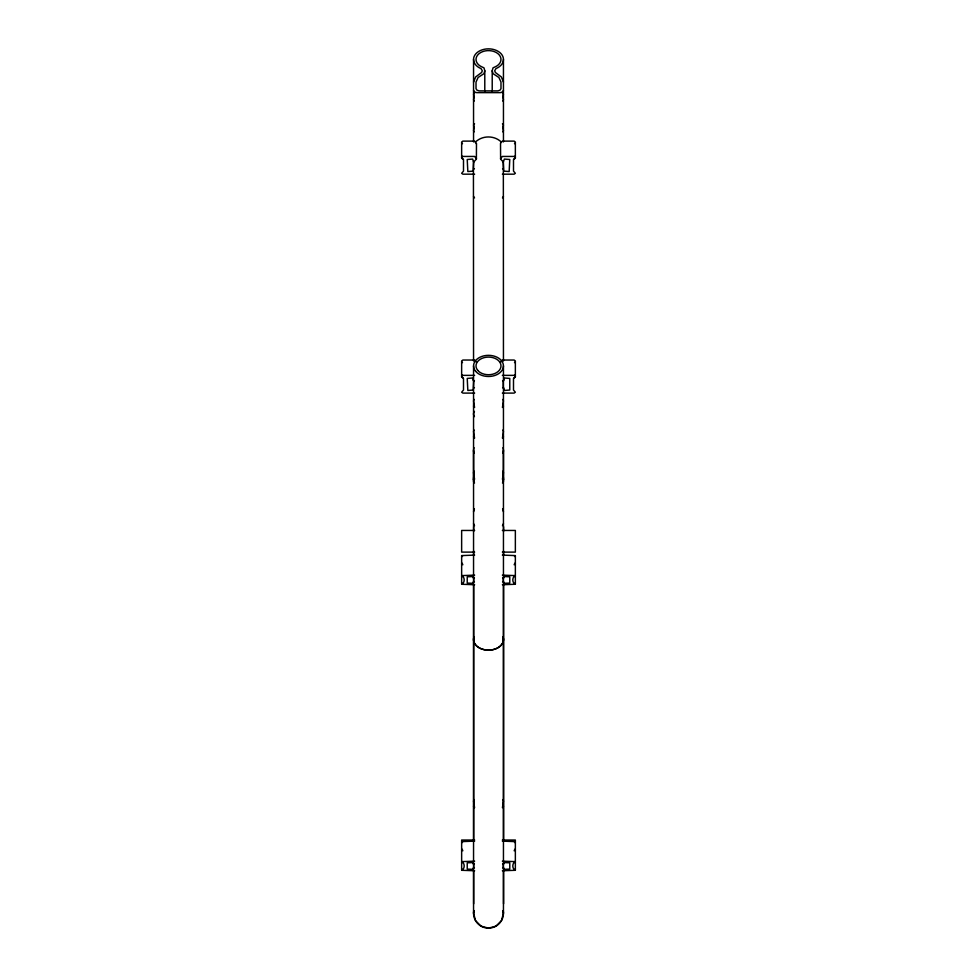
<?xml version="1.0" encoding="UTF-8"?>
<svg xmlns="http://www.w3.org/2000/svg" width="977" height="977" viewBox="0 0 977 977"><rect width="100%" height="100%" fill="white"/><g stroke="black" fill="none" stroke-linecap="round" stroke-linejoin="round"><path stroke-width="1.47" d="M474.236 482.357L473.552 479.768L473.552 450.446M502.764 482.357L503.448 479.768L503.448 450.446M474.272 96.906L473.552 99.703L474.224 101.071M474.297 127.547L473.552 130.442L474.236 131.846M473.552 479.768L474.211 477.277M503.448 365.911L503.448 913.19L501.445 920.676L495.974 926.147L488.5 928.15L481.026 926.147L475.555 920.676L473.552 913.19L474.236 910.613M476.385 143.79L474.627 141.115L462.89 141.115L461.645 141.995L461.645 158.201L463.501 159.507L463.501 171.109L461.645 173.308L462.89 174.175L474.627 174.175M476.483 143.411L476.385 159.117L473.723 162.023L472.612 159.068L467.226 159.507L467.836 171.549L473.222 171.109L473.723 161.632M484.787 70.747L483.969 73.641L478.107 77.464L476.019 82.056L476.019 88.687L477.008 90.189L479.121 90.885L497.879 90.885L499.992 90.189L500.981 88.687L500.981 82.056L498.893 77.464L493.031 73.641L492.213 70.747L493.031 67.84L494.741 67.059A12.481 8.817 0 0 0 498.062 53.747A12.481 8.817 0 0 0 478.938 53.747A12.481 8.817 0 0 0 482.259 67.059L483.969 67.84L484.787 70.747L484.787 91.936M473.552 511.777L474.395 508.87M502.776 96.625L503.448 94.451L502.483 93.279M502.764 127.266L503.448 125.019L502.447 123.81M474.236 404.026L473.552 406.273L474.553 407.47L473.552 400.851L474.236 399.434M474.236 434.667L473.552 436.914L474.553 438.123L473.552 431.492L474.236 430.088M474.236 475.823L473.552 478.071L474.553 479.28L473.552 472.648L474.236 471.244M474.236 804.23L473.552 806.477L474.553 807.674L473.552 801.055L474.236 799.638M474.431 411.354L473.43 413.992L474.431 416.629M473.552 82.056L475.677 76.927L481.612 72.506L482.308 70.747L481.026 68.585A14.948 10.576 0 0 1 477.045 52.624A14.948 10.576 0 0 1 499.955 52.624A14.948 10.576 0 0 1 495.974 68.585L494.692 70.747L495.388 72.506L501.323 76.927L503.448 82.056M502.471 525.748L503.448 523.635M502.776 101.071L503.448 99.703L502.728 96.906M502.764 131.846L503.448 130.442L502.703 127.547M503.448 90.446L502.471 91.936L500.358 92.632L476.642 92.632L474.529 91.936L473.552 90.446M502.471 197.891L503.448 196.401M502.471 482.968L503.448 481.466M503.277 161.632L503.778 171.109L509.164 171.549L509.774 159.507L504.388 159.068L503.277 162.023L500.615 159.117L500.517 143.411L502.373 141.115L514.11 141.115L515.355 141.995L515.355 158.201L513.499 159.507L513.499 171.109L515.355 173.308L514.11 174.175L502.373 174.175M500.517 158.738L502.373 156.442L514.11 156.442L515.355 157.321M500.517 362.333L502.373 360.037L514.11 360.037L515.355 360.916L515.355 377.11L513.499 378.429L513.499 390.031L515.355 392.217L514.11 393.096L502.373 393.096M461.645 157.102L462.5 156.271M514.5 143.704L515.355 142.874M461.645 376.023L462.5 375.18M514.5 362.626L515.355 361.783M473.723 380.554L473.222 390.031L467.836 390.47L467.226 378.429L472.612 377.989L473.222 380.505L474.419 380.676M475.433 142.068C482.369 135.253 494.411 135.253 501.335 142.068M461.645 157.321L462.89 156.442L474.627 156.442L476.483 158.738M514.11 158.848L515.355 157.981M461.645 376.243L462.89 375.363L474.627 375.363M514.11 377.769L515.355 376.89M474.517 93.279L473.552 94.451L474.224 96.625M474.553 123.81L473.552 125.019L474.236 127.266M461.645 563.753L462.5 563.314M461.645 583.782C465.064 583.538 465.064 576.332 461.645 576.076M514.5 556.511L515.355 556.06M515.355 576.076C511.936 576.332 511.936 583.538 515.355 583.782M461.645 849.782L462.5 849.331M461.645 869.811C465.064 869.554 465.064 862.361 461.645 862.105M514.5 842.54L515.355 842.089M515.355 862.105C511.936 862.361 511.936 869.554 515.355 869.811M474.419 581.852L473.222 581.95L472.612 583.306L467.226 583.074L467.226 576.796L472.612 576.552L473.222 577.92L474.419 578.005M474.419 867.881L473.222 867.967L472.612 869.335L467.226 869.103L467.226 862.813L472.612 862.581L473.222 863.949L474.419 864.034M461.645 575.612L474.627 575.135M514.11 564.706L515.355 564.23M461.645 841.612L474.627 841.136M461.645 861.629L474.627 861.164M514.11 850.735L515.355 850.259M502.581 168.862L503.277 168.606M502.581 387.784L503.778 387.954L504.388 390.47L509.774 390.031L509.774 378.429L504.388 377.989L503.778 380.505L502.581 380.676M502.581 581.852L503.778 581.95L504.388 583.306L509.774 583.074L509.774 576.796L504.388 576.552L503.778 577.92L502.581 578.005M502.581 867.881L503.778 867.967L504.388 869.335L509.774 869.103L509.774 862.813L504.388 862.581L503.778 863.949L502.581 864.034M502.373 375.363L514.11 375.363L515.355 376.243M474.627 393.096L462.89 393.096L461.645 392.217L463.501 390.031L463.501 378.429L461.645 377.11L461.645 360.916L462.89 360.037L474.627 360.037L476.483 362.333M474.627 530.45L461.645 530.45L461.645 552.115L474.627 552.115M502.373 530.45L515.355 530.45L515.355 552.115L502.373 552.115M474.627 555.107L461.645 555.583L461.645 584.258L474.627 584.735M502.373 555.107L515.355 555.583L515.355 584.258L502.373 584.735M502.373 575.135L515.355 575.612M474.627 840.037L461.645 840.037L461.645 870.287L474.627 870.751M502.373 840.037L515.355 840.037L515.355 870.287L502.373 870.751M502.373 841.136L515.355 841.612M502.373 861.164L515.355 861.629M461.645 861.714L462.89 861.714M514.11 861.714L515.355 861.714M473.723 168.606L474.419 168.862M473.723 387.515L474.419 387.784M461.645 564.23L462.89 564.706M461.645 850.259L462.89 850.735M514.5 563.314L515.355 563.753M461.645 556.06L462.5 556.511M514.5 849.331L515.355 849.782M461.645 842.089L462.5 842.54M461.645 157.981L462.89 158.848M461.645 376.89L462.89 377.769M514.5 156.271L515.355 157.102M461.645 142.874L462.5 143.704M514.5 375.18L515.355 376.023M461.645 361.783L462.5 362.626M473.552 196.401L474.529 197.891M473.552 481.466L474.529 482.968M502.764 399.434L503.448 400.851L502.447 407.47L503.448 406.273L502.764 404.026M502.764 430.088L503.448 431.492L502.447 438.123L503.448 436.914L502.764 434.667M502.764 471.244L503.448 472.648L502.447 479.28L503.448 478.071L502.764 475.823M502.764 799.638L503.448 801.055L502.447 807.674L503.448 806.477L502.764 804.23M473.552 523.635L474.529 525.748M502.605 508.87L503.448 511.777M502.789 477.277L503.448 479.768M502.764 910.613L503.448 913.202M503.57 526.725L503.57 531.293M503.57 551.052L503.57 555.62M503.57 584.515L503.57 839.951M503.57 870.36L503.57 903.81M503.448 59.426L503.448 141.909M503.338 161.058L503.448 361.038M503.277 380.554L503.277 387.515M503.277 577.419L503.277 581.718M503.277 863.448L503.277 867.735M492.213 70.747L492.213 91.936M473.662 526.725L473.662 531.293M473.662 551.052L473.662 555.62M473.723 577.419L473.723 581.718M473.662 584.515L473.662 839.951M473.723 863.448L473.723 867.735M473.662 870.36L473.662 903.81M473.552 59.426L473.552 141.909M473.43 161.058L473.552 361.038M473.552 365.911L473.552 913.19M502.947 447.71A14.948 10.576 0 0 1 502.935 453.194M474.053 453.194A14.948 10.576 0 0 1 474.053 447.71M503.228 477.191A14.948 14.948 0 0 1 503.228 482.333M473.772 482.333A14.948 14.948 0 0 1 473.772 477.191M503.228 910.625A14.948 14.948 0 0 1 488.5 928.15A14.948 14.948 0 0 1 473.772 910.625M488.5 650.12A14.948 10.576 0 0 0 502.947 636.809A14.948 10.576 0 0 1 488.5 650.145A14.948 10.576 0 0 1 474.053 636.845A14.948 10.576 0 0 0 488.5 650.12M477.692 370.32A12.481 8.817 0 0 0 499.308 370.32A12.481 8.817 0 0 0 488.5 357.081A12.481 8.817 0 0 0 477.692 370.32M475.555 371.199A14.948 10.576 0 0 0 501.445 371.199A14.948 10.576 0 0 0 488.5 355.335A14.948 10.576 0 0 0 475.555 371.199"/></g></svg>
